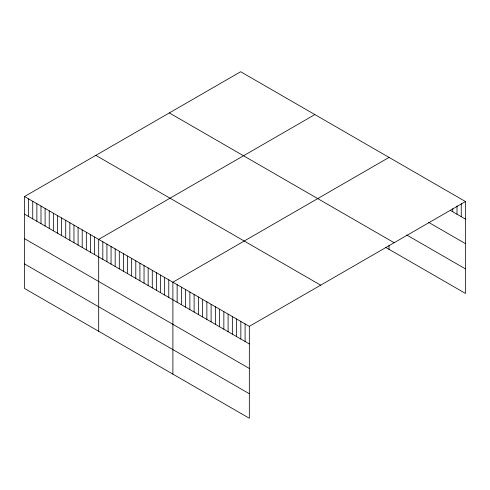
<?xml version="1.0" encoding="UTF-8"?>
<svg xmlns="http://www.w3.org/2000/svg" width="490" height="490" viewBox="0 0 490 490"><rect width="100%" height="100%" fill="white"/><g stroke="black" fill="none" stroke-linecap="round" stroke-linejoin="round"><path stroke-width="0.73" d="M24.5 196.545L249.33 326.352L249.33 418.258L24.5 288.451L24.5 196.545L240.67 71.742L465.5 201.549L465.5 293.455L385.526 247.279M314.862 114.58L98.692 239.383L98.692 331.289M389.054 157.413L172.89 282.216L172.89 374.121M249.33 326.352L465.5 201.549M450.335 210.382L465.5 219.134M428.493 222.295L465.5 243.659M406.651 234.955L465.5 268.93M169.332 112.927L394.162 242.734M95.838 155.361L320.668 285.168M24.5 214.136L249.33 343.937M24.5 238.661L249.33 368.462M24.5 263.926L249.33 393.733M461.255 203.687L461.255 216.684M457.005 205.825L457.005 214.234M452.76 208.722L452.76 211.784M389.054 245.116L389.054 249.318M245.086 323.902L245.086 341.487M240.841 321.446L240.841 339.037M236.59 318.996L236.59 336.587M232.346 316.546L232.346 334.131M228.101 314.09L228.101 331.681M223.85 311.64L223.85 329.231M219.606 309.19L219.606 326.775M215.361 306.74L215.361 324.325M211.11 304.284L211.11 321.875M206.866 301.834L206.866 319.419M202.615 299.384L202.615 316.969M198.37 296.928L198.37 314.519M194.126 294.478L194.126 312.063M189.875 292.028L189.875 309.613M185.63 289.572L185.63 307.163M181.386 287.122L181.386 304.707M177.135 284.672L177.135 302.257M168.768 279.839L168.768 297.424M164.646 277.456L164.646 295.047M160.524 275.08L160.524 292.665M156.402 272.697L156.402 290.288M152.28 270.321L152.28 287.906M148.158 267.938L148.158 285.529M144.036 265.562L144.036 283.147M139.913 263.179L139.913 280.77M135.791 260.803L135.791 278.387M131.669 258.42L131.669 276.011M127.547 256.043L127.547 273.628M123.425 253.661L123.425 271.246M119.303 251.284L119.303 268.869M115.181 248.902L115.181 266.487M111.059 246.519L111.059 264.11M106.936 244.143L106.936 261.727M102.814 241.76L102.814 259.351M94.57 237.001L94.57 254.592M90.454 234.624L90.454 252.209M86.332 232.242L86.332 249.833M82.21 229.865L82.21 247.45M78.088 227.483L78.088 245.074M73.966 225.106L73.966 242.691M69.843 222.723L69.843 240.308M65.721 220.347L65.721 237.932M61.599 217.964L61.599 235.549M57.477 215.582L57.477 233.173M53.355 213.205L53.355 230.79M49.233 210.823L49.233 228.414M45.111 208.446L45.111 226.031M40.989 206.063L40.989 223.654M36.866 203.687L36.866 221.272M32.744 201.304L32.744 218.895M28.622 198.928L28.622 216.513"/></g></svg>
